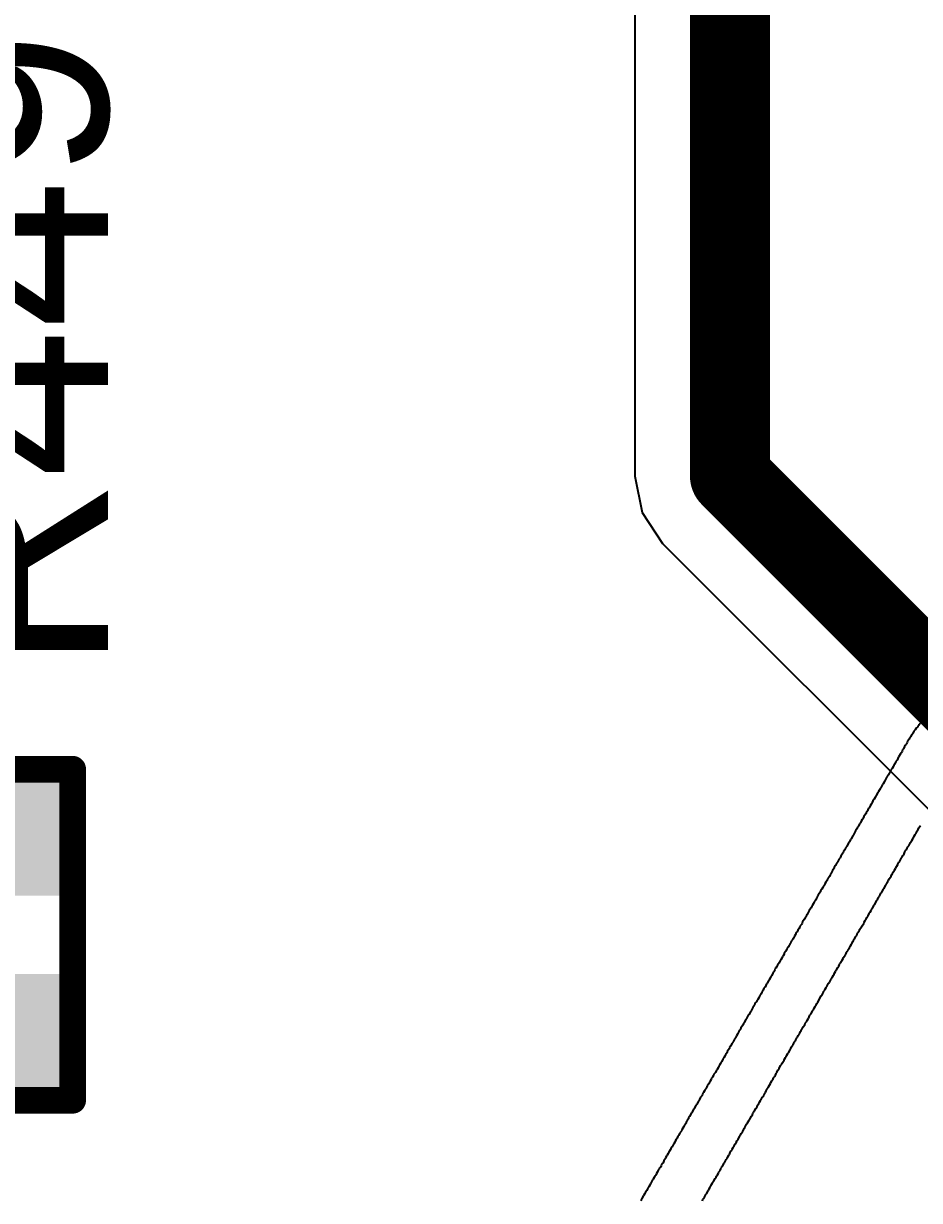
# Model space of a CAD drawing. Header units: inches. Extents: x 0 to 5379, y 0 to 5429.
# Drawn here: x 172.12 to 176.38, y 128.48 to 134.08 of the extents above; entities that cross this region are included whole.
import ezdxf

# ---------------------------------------------------------------- set-up
doc = ezdxf.new("R2010")
doc.units = ezdxf.units.IN
for name, color, linetype in [('Bottom Overlay', 54, 'Continuous'), ('PWR', 156, 'Continuous'), ('Top Layer', 1, 'Continuous'), ('Top Overlay', 2, 'Continuous'), ('Top Paste', 8, 'Continuous'), ('Top Solder', 216, 'Continuous')]:
    doc.layers.add(name, color=color, linetype=linetype)
doc.styles.add('Arial', font='', dxfattribs={"height": 0.2})
doc.styles.get('Arial').set_extended_font_data('Arial')

# ---------------------------------------------------------------- blocks, each defined once
blk = doc.blocks.new('R___0402_323')
at = {"layer": 'Top Layer'}
for points in [[(-0.6985, -0.3175), (-0.6985, 0.3175), (-0.2413, 0.3175), (-0.2413, -0.3175)], [(0.2413, -0.3175), (0.2413, 0.3175), (0.6985, 0.3175), (0.6985, -0.3175)]]:
    blk.add_hatch(color=1, dxfattribs=at).paths.add_polyline_path(points)
at = {"layer": 'Top Paste'}
for points in [[(-0.6985, -0.3175), (-0.6985, 0.3175), (-0.2413, 0.3175), (-0.2413, -0.3175)], [(0.2413, -0.3175), (0.2413, 0.3175), (0.6985, 0.3175), (0.6985, -0.3175)]]:
    blk.add_hatch(color=8, dxfattribs=at).paths.add_polyline_path(points)
at = {"layer": 'Top Solder'}
for points in [[(-0.7535, -0.3725), (-0.7535, 0.3725), (-0.1863, 0.3725), (-0.1863, -0.3725)], [(0.1863, -0.3725), (0.1863, 0.3725), (0.7535, 0.3725), (0.7535, -0.3725)]]:
    blk.add_hatch(color=216, dxfattribs=at).paths.add_polyline_path(points)
at = {"layer": 'Top Overlay'}
for points in [[(0.7874, 0.4064, 0.127, 0.127, 0), (-0.7874, 0.4064, 0.127, 0.127, 0)], [(-0.7874, -0.4064, 0.127, 0.127, 0), (-0.7874, 0.4064, 0.127, 0.127, 0)], [(0.7874, -0.4064, 0.127, 0.127, 0), (0.7874, 0.4064, 0.127, 0.127, 0)], [(0.7874, -0.4064, 0.127, 0.127, 0), (-0.7874, -0.4064, 0.127, 0.127, 0)], [(0.8128, -0.4318, 0.00323, 0.00323, 0), (-0.8128, -0.4318, 0.00323, 0.00323, 0)]]:
    blk.add_lwpolyline(points, format="xyseb", dxfattribs=at)
for points in [[(-0.8191, 0.4064, 0.0635, 0.0635, 1), (-0.7556, 0.4064, 0.0635, 0.0635, 1)], [(-0.8191, 0.4064, 0.0635, 0.0635, 1), (-0.7556, 0.4064, 0.0635, 0.0635, 1)], [(0.7556, 0.4064, 0.0635, 0.0635, 1), (0.8191, 0.4064, 0.0635, 0.0635, 1)], [(0.7556, 0.4064, 0.0635, 0.0635, 1), (0.8191, 0.4064, 0.0635, 0.0635, 1)], [(-0.8191, -0.4064, 0.0635, 0.0635, 1), (-0.7556, -0.4064, 0.0635, 0.0635, 1)], [(-0.8191, -0.4064, 0.0635, 0.0635, 1), (-0.7556, -0.4064, 0.0635, 0.0635, 1)], [(0.7556, -0.4064, 0.0635, 0.0635, 1), (0.8191, -0.4064, 0.0635, 0.0635, 1)], [(0.7556, -0.4064, 0.0635, 0.0635, 1), (0.8191, -0.4064, 0.0635, 0.0635, 1)], [(-0.8136, -0.4318, 0.00161, 0.00161, 1), (-0.812, -0.4318, 0.00161, 0.00161, 1)], [(0.812, -0.4318, 0.00161, 0.00161, 1), (0.8136, -0.4318, 0.00161, 0.00161, 1)]]:
    blk.add_lwpolyline(points, format="xyseb", close=True, dxfattribs=at)

msp = doc.modelspace()

# ---------------------------------------------------------------- linework, layer by layer
at = {"layer": 'Bottom Overlay'}
for p, q in [((176.3516, 130.7145), (176.3459, 130.7044)), ((176.3583, 130.7213), (176.3516, 130.7145)), ((176.3628, 130.7292), (176.3583, 130.7213)), ((176.3696, 130.7359), (176.3628, 130.7292)), ((176.3707, 130.7382), (176.3696, 130.7359)), ((176.373, 130.7404), (176.3707, 130.7382)), ((176.3741, 130.7427), (176.373, 130.7404)), ((176.3769, 130.7455), (176.3741, 130.7427)), ((176.382, 130.7517), (176.3769, 130.7455)), ((176.3161, 130.6542), (176.3132, 130.6514)), ((176.3189, 130.6616), (176.3161, 130.6542)), ((176.3211, 130.6672), (176.3189, 130.6616)), ((176.3234, 130.6695), (176.3211, 130.6672)), ((176.329, 130.6773), (176.3234, 130.6695)), ((176.3301, 130.6818), (176.329, 130.6773)), ((176.3324, 130.6841), (176.3301, 130.6818)), ((176.3335, 130.6864), (176.3324, 130.6841)), ((176.3358, 130.6886), (176.3335, 130.6864)), ((176.3414, 130.6987), (176.3358, 130.6886)), ((176.3425, 130.701), (176.3414, 130.6987)), ((176.3459, 130.7044), (176.3425, 130.701)), ((176.2873, 130.6075), (176.2806, 130.5951)), ((176.2885, 130.6097), (176.2873, 130.6075)), ((176.2935, 130.6148), (176.2885, 130.6097)), ((176.2958, 130.6204), (176.2935, 130.6148)), ((176.2975, 130.6266), (176.2958, 130.6204)), ((176.302, 130.6311), (176.2975, 130.6266)), ((176.3076, 130.6413), (176.302, 130.6311)), ((176.3099, 130.6469), (176.3076, 130.6413)), ((176.3121, 130.6492), (176.3099, 130.6469)), ((176.3132, 130.6514), (176.3121, 130.6492)), ((176.2524, 130.5455), (176.2479, 130.5376)), ((176.2558, 130.5534), (176.2524, 130.5455)), ((176.2569, 130.5556), (176.2558, 130.5534)), ((176.2586, 130.5562), (176.2569, 130.5556)), ((176.2659, 130.5703), (176.2586, 130.5562)), ((176.267, 130.5725), (176.2659, 130.5703)), ((176.2721, 130.5776), (176.267, 130.5725)), ((176.2749, 130.5849), (176.2721, 130.5776)), ((176.2783, 130.5928), (176.2749, 130.5849)), ((176.2806, 130.5951), (176.2783, 130.5928)), ((176.2231, 130.497), (176.2163, 130.4846)), ((176.2242, 130.4993), (176.2231, 130.497)), ((176.2265, 130.5016), (176.2242, 130.4993)), ((176.2304, 130.5077), (176.2265, 130.5016)), ((176.2332, 130.5151), (176.2304, 130.5077)), ((176.2355, 130.5173), (176.2332, 130.5151)), ((176.2366, 130.5196), (176.2355, 130.5173)), ((176.2394, 130.5224), (176.2366, 130.5196)), ((176.2434, 130.5331), (176.2394, 130.5224)), ((176.2479, 130.5376), (176.2434, 130.5331)), ((176.1904, 130.4407), (176.1837, 130.4283)), ((176.1915, 130.443), (176.1904, 130.4407)), ((176.1938, 130.4452), (176.1915, 130.443)), ((176.1994, 130.4553), (176.1938, 130.4452)), ((176.2017, 130.461), (176.1994, 130.4553)), ((176.2051, 130.4644), (176.2017, 130.461)), ((176.2096, 130.4723), (176.2051, 130.4644)), ((176.213, 130.4801), (176.2096, 130.4723)), ((176.2141, 130.4824), (176.213, 130.4801)), ((176.2163, 130.4846), (176.2141, 130.4824)), ((176.1538, 130.3759), (176.1493, 130.3691)), ((176.1566, 130.3832), (176.1538, 130.3759)), ((176.1622, 130.3911), (176.1566, 130.3832)), ((176.1668, 130.399), (176.1622, 130.3911)), ((176.1701, 130.4069), (176.1668, 130.399)), ((176.1724, 130.4091), (176.1701, 130.4069)), ((176.1803, 130.4238), (176.1724, 130.4091)), ((176.1814, 130.4261), (176.1803, 130.4238)), ((176.1837, 130.4283), (176.1814, 130.4261)), ((176.1228, 130.3224), (176.1172, 130.3145)), ((176.1239, 130.3269), (176.1228, 130.3224)), ((176.1318, 130.3382), (176.1239, 130.3269)), ((176.1329, 130.3404), (176.1318, 130.3382)), ((176.1363, 130.3483), (176.1329, 130.3404)), ((176.1397, 130.3517), (176.1363, 130.3483)), ((176.1442, 130.3596), (176.1397, 130.3517)), ((176.1476, 130.3675), (176.1442, 130.3596)), ((176.1493, 130.3691), (176.1476, 130.3675)), ((176.0884, 130.2632), (176.0834, 130.2581)), ((176.0924, 130.2739), (176.0884, 130.2632)), ((176.0969, 130.2784), (176.0924, 130.2739)), ((176.1014, 130.2863), (176.0969, 130.2784)), ((176.1048, 130.2942), (176.1014, 130.2863)), ((176.1082, 130.2976), (176.1048, 130.2942)), ((176.111, 130.3015), (176.1082, 130.2976)), ((176.1138, 130.3089), (176.111, 130.3015)), ((176.1172, 130.3145), (176.1138, 130.3089)), ((176.3752, 130.2548), (176.3831, 130.266)), ((176.0608, 130.2176), (176.0529, 130.2029)), ((176.062, 130.2198), (176.0608, 130.2176)), ((176.0642, 130.2221), (176.062, 130.2198)), ((176.0676, 130.2277), (176.0642, 130.2221)), ((176.0721, 130.2379), (176.0676, 130.2277)), ((176.0743, 130.2401), (176.0721, 130.2379)), ((176.08, 130.2503), (176.0743, 130.2401)), ((176.0834, 130.2581), (176.08, 130.2503)), ((176.3482, 130.2052), (176.3527, 130.2153)), ((176.3527, 130.2153), (176.3572, 130.2232)), ((176.3572, 130.2232), (176.3606, 130.2266)), ((176.3606, 130.2266), (176.3651, 130.2367)), ((176.3651, 130.2367), (176.3662, 130.239)), ((176.3662, 130.239), (176.3718, 130.2469)), ((176.3718, 130.2469), (176.3741, 130.2525)), ((176.3741, 130.2525), (176.3752, 130.2548)), ((176.0248, 130.1545), (176.0214, 130.1488)), ((176.0281, 130.1624), (176.0248, 130.1545)), ((176.0304, 130.1646), (176.0281, 130.1624)), ((176.0315, 130.1669), (176.0304, 130.1646)), ((176.0332, 130.1686), (176.0315, 130.1669)), ((176.04, 130.1821), (176.0332, 130.1686)), ((176.0451, 130.1883), (176.04, 130.1821)), ((176.0496, 130.1996), (176.0451, 130.1883)), ((176.0529, 130.2029), (176.0496, 130.1996)), ((176.3121, 130.1466), (176.3166, 130.1511)), ((176.3166, 130.1511), (176.32, 130.159)), ((176.32, 130.159), (176.3223, 130.1646)), ((176.3223, 130.1646), (176.3279, 130.1703)), ((176.3279, 130.1703), (176.3301, 130.1759)), ((176.3301, 130.1759), (176.3358, 130.186)), ((176.3358, 130.186), (176.3392, 130.1894)), ((176.3392, 130.1894), (176.3414, 130.195)), ((176.3414, 130.195), (176.3459, 130.2029)), ((176.3459, 130.2029), (176.3482, 130.2052)), ((175.9966, 130.1072), (175.9887, 130.0925)), ((175.9977, 130.1094), (175.9966, 130.1072)), ((176.0011, 130.1128), (175.9977, 130.1094)), ((176.0022, 130.115), (176.0011, 130.1128)), ((176.0045, 130.1207), (176.0022, 130.115)), ((176.0135, 130.1342), (176.0045, 130.1207)), ((176.0146, 130.1365), (176.0135, 130.1342)), ((176.0169, 130.1421), (176.0146, 130.1365)), ((176.0214, 130.1488), (176.0169, 130.1421)), ((176.2828, 130.0936), (176.2839, 130.0959)), ((176.2839, 130.0959), (176.293, 130.1128)), ((176.293, 130.1128), (176.2963, 130.1162)), ((176.2963, 130.1162), (176.2992, 130.1235)), ((176.2992, 130.1235), (176.302, 130.1274)), ((176.302, 130.1274), (176.3054, 130.1308)), ((176.3054, 130.1308), (176.3076, 130.1365)), ((176.3076, 130.1365), (176.3087, 130.141)), ((176.3087, 130.141), (176.3121, 130.1466)), ((175.9645, 130.0525), (175.9566, 130.0367)), ((175.9718, 130.0632), (175.9645, 130.0525)), ((175.9729, 130.0677), (175.9718, 130.0632)), ((175.9786, 130.0756), (175.9729, 130.0677)), ((175.9853, 130.088), (175.9786, 130.0756)), ((175.9865, 130.0903), (175.9853, 130.088)), ((175.9887, 130.0925), (175.9865, 130.0903)), ((176.249, 130.0373), (176.2535, 130.0441)), ((176.2535, 130.0441), (176.2592, 130.0542)), ((176.2592, 130.0542), (176.2637, 130.061)), ((176.2637, 130.061), (176.2704, 130.0733)), ((176.2704, 130.0733), (176.2749, 130.0801)), ((176.2749, 130.0801), (176.2772, 130.0857)), ((176.2772, 130.0857), (176.2806, 130.0914)), ((176.2806, 130.0914), (176.2828, 130.0936)), ((175.9267, 129.9843), (175.9245, 129.9821)), ((175.9279, 129.9888), (175.9267, 129.9843)), ((175.9329, 129.9973), (175.9279, 129.9888)), ((175.938, 130.0035), (175.9329, 129.9973)), ((175.9391, 130.008), (175.938, 130.0035)), ((175.9414, 130.0136), (175.9391, 130.008)), ((175.9459, 130.0181), (175.9414, 130.0136)), ((175.9493, 130.0238), (175.9459, 130.0181)), ((175.9527, 130.0317), (175.9493, 130.0238)), ((175.9538, 130.0339), (175.9527, 130.0317)), ((175.9566, 130.0367), (175.9538, 130.0339)), ((176.2175, 129.9821), (176.2197, 129.9843)), ((176.2197, 129.9843), (176.222, 129.99)), ((176.222, 129.99), (176.2276, 130.0001)), ((176.2276, 130.0001), (176.2299, 130.0024)), ((176.2299, 130.0024), (176.231, 130.0046)), ((176.231, 130.0046), (176.2344, 130.0125)), ((176.2344, 130.0125), (176.2355, 130.0148)), ((176.2355, 130.0148), (176.2434, 130.026)), ((176.2434, 130.026), (176.2462, 130.0333)), ((176.2462, 130.0333), (176.249, 130.0373)), ((175.8946, 129.9297), (175.8918, 129.9257)), ((175.8963, 129.9359), (175.8946, 129.9297)), ((175.9065, 129.9505), (175.8963, 129.9359)), ((175.9076, 129.955), (175.9065, 129.9505)), ((175.9132, 129.9629), (175.9076, 129.955)), ((175.9177, 129.9708), (175.9132, 129.9629)), ((175.92, 129.9764), (175.9177, 129.9708)), ((175.9234, 129.9798), (175.92, 129.9764)), ((175.9245, 129.9821), (175.9234, 129.9798)), ((176.182, 129.9229), (176.1848, 129.9269)), ((176.1848, 129.9269), (176.1882, 129.9302)), ((176.1882, 129.9302), (176.1904, 129.9359)), ((176.1904, 129.9359), (176.1949, 129.9438)), ((176.1949, 129.9438), (176.1983, 129.9471)), ((176.1983, 129.9471), (176.2006, 129.9528)), ((176.2006, 129.9528), (176.2062, 129.9629)), ((176.2062, 129.9629), (176.2084, 129.9652)), ((176.2084, 129.9652), (176.2175, 129.9821)), ((175.8614, 129.8728), (175.8535, 129.8615)), ((175.8625, 129.875), (175.8614, 129.8728)), ((175.8659, 129.8829), (175.8625, 129.875)), ((175.867, 129.8852), (175.8659, 129.8829)), ((175.8693, 129.8874), (175.867, 129.8852)), ((175.8738, 129.8953), (175.8693, 129.8874)), ((175.8772, 129.9032), (175.8738, 129.8953)), ((175.8817, 129.9077), (175.8772, 129.9032)), ((175.885, 129.9133), (175.8817, 129.9077)), ((175.8884, 129.9212), (175.885, 129.9133)), ((175.8895, 129.9235), (175.8884, 129.9212)), ((175.8918, 129.9257), (175.8895, 129.9235)), ((176.151, 129.8683), (176.1532, 129.8705)), ((176.1532, 129.8705), (176.1544, 129.8728)), ((176.1544, 129.8728), (176.1622, 129.8874)), ((176.1622, 129.8874), (176.1645, 129.8897)), ((176.1645, 129.8897), (176.1746, 129.9088)), ((176.1746, 129.9088), (176.178, 129.9122)), ((176.178, 129.9122), (176.182, 129.9229)), ((175.8298, 129.8187), (175.8219, 129.8074)), ((175.831, 129.8209), (175.8298, 129.8187)), ((175.8343, 129.8288), (175.831, 129.8209)), ((175.8377, 129.8322), (175.8343, 129.8288)), ((175.8411, 129.8378), (175.8377, 129.8322)), ((175.8433, 129.8435), (175.8411, 129.8378)), ((175.8467, 129.8491), (175.8433, 129.8435)), ((175.8535, 129.8615), (175.8467, 129.8491)), ((176.1194, 129.8142), (176.1228, 129.8176)), ((176.1228, 129.8176), (176.1273, 129.8288)), ((176.1273, 129.8288), (176.1324, 129.835)), ((176.1324, 129.835), (176.1341, 129.8367)), ((176.1341, 129.8367), (176.138, 129.8474)), ((176.138, 129.8474), (176.1408, 129.8514)), ((176.1408, 129.8514), (176.1442, 129.8547)), ((176.1442, 129.8547), (176.1476, 129.8626)), ((176.1476, 129.8626), (176.151, 129.8683)), ((175.7949, 129.759), (175.7938, 129.7567)), ((175.7966, 129.7606), (175.7949, 129.759)), ((175.7994, 129.768), (175.7966, 129.7606)), ((175.8039, 129.7747), (175.7994, 129.768)), ((175.8084, 129.7826), (175.8039, 129.7747)), ((175.8107, 129.7883), (175.8084, 129.7826)), ((175.8163, 129.7961), (175.8107, 129.7883)), ((175.8197, 129.8018), (175.8163, 129.7961)), ((175.8219, 129.8074), (175.8197, 129.8018)), ((176.0839, 129.755), (176.0901, 129.7612)), ((176.0901, 129.7612), (176.0924, 129.7668)), ((176.0924, 129.7668), (176.0935, 129.7714)), ((176.0935, 129.7714), (176.1036, 129.786)), ((176.1036, 129.786), (176.1048, 129.7894)), ((176.1048, 129.7894), (176.1127, 129.8006)), ((176.1127, 129.8006), (176.1149, 129.8063)), ((176.1149, 129.8063), (176.1194, 129.8142)), ((175.7639, 129.7043), (175.7611, 129.7004)), ((175.7667, 129.7116), (175.7639, 129.7043)), ((175.769, 129.7173), (175.7667, 129.7116)), ((175.7735, 129.7218), (175.769, 129.7173)), ((175.7769, 129.7274), (175.7735, 129.7218)), ((175.7802, 129.7353), (175.7769, 129.7274)), ((175.7814, 129.7375), (175.7802, 129.7353)), ((175.7836, 129.7398), (175.7814, 129.7375)), ((175.7881, 129.7477), (175.7836, 129.7398)), ((175.7904, 129.7533), (175.7881, 129.7477)), ((175.7938, 129.7567), (175.7904, 129.7533)), ((176.0541, 129.7015), (176.0563, 129.7037)), ((176.0563, 129.7037), (176.0575, 129.706)), ((176.0575, 129.706), (176.0608, 129.7139)), ((176.0608, 129.7139), (176.0642, 129.7195)), ((176.0642, 129.7195), (176.0665, 129.7218)), ((176.0665, 129.7218), (176.0676, 129.724)), ((176.0676, 129.724), (176.0755, 129.7387)), ((176.0755, 129.7387), (176.0789, 129.7421)), ((176.0789, 129.7421), (176.0811, 129.7477)), ((176.0811, 129.7477), (176.0839, 129.755)), ((175.734, 129.6542), (175.7295, 129.6463)), ((175.7352, 129.6587), (175.734, 129.6542)), ((175.7425, 129.6682), (175.7352, 129.6587)), ((175.7464, 129.679), (175.7425, 129.6682)), ((175.7481, 129.6806), (175.7464, 129.679)), ((175.7532, 129.6868), (175.7481, 129.6806)), ((175.7543, 129.6891), (175.7532, 129.6868)), ((175.7577, 129.697), (175.7543, 129.6891)), ((175.7611, 129.7004), (175.7577, 129.697)), ((176.0169, 129.6384), (176.0242, 129.6491)), ((176.0242, 129.6491), (176.0259, 129.6508)), ((176.0259, 129.6508), (176.0287, 129.6581)), ((176.0287, 129.6581), (176.0304, 129.662)), ((176.0304, 129.662), (176.0327, 129.6643)), ((176.0327, 129.6643), (176.0338, 129.6666)), ((176.0338, 129.6666), (176.0372, 129.6699)), ((176.0372, 129.6699), (176.0389, 129.6761)), ((176.0389, 129.6761), (176.0445, 129.6851)), ((176.0445, 129.6851), (176.0473, 129.688)), ((176.0473, 129.688), (176.0496, 129.6936)), ((176.0496, 129.6936), (176.0541, 129.7015)), ((175.6997, 129.595), (175.6952, 129.5882)), ((175.7025, 129.6023), (175.6997, 129.595)), ((175.7104, 129.6136), (175.7025, 129.6023)), ((175.7115, 129.6158), (175.7104, 129.6136)), ((175.7149, 129.6237), (175.7115, 129.6158)), ((175.7183, 129.6271), (175.7149, 129.6237)), ((175.7228, 129.635), (175.7183, 129.6271)), ((175.7262, 129.6429), (175.7228, 129.635)), ((175.7295, 129.6463), (175.7262, 129.6429)), ((175.9819, 129.5764), (175.9898, 129.5911)), ((175.9898, 129.5911), (175.9943, 129.5978)), ((175.9943, 129.5978), (175.9972, 129.6051)), ((175.9972, 129.6051), (175.9989, 129.6068)), ((175.9989, 129.6068), (176, 129.6091)), ((176, 129.6091), (176.0034, 129.6125)), ((176.0034, 129.6125), (176.0067, 129.6204)), ((176.0067, 129.6204), (176.0101, 129.626)), ((176.0101, 129.626), (176.0158, 129.6339)), ((176.0158, 129.6339), (176.0169, 129.6384)), ((175.6681, 129.5409), (175.6625, 129.5319)), ((175.6709, 129.5482), (175.6681, 129.5409)), ((175.6743, 129.5516), (175.6709, 129.5482)), ((175.68, 129.5618), (175.6743, 129.5516)), ((175.6811, 129.5663), (175.68, 129.5618)), ((175.6845, 129.5696), (175.6811, 129.5663)), ((175.6901, 129.5798), (175.6845, 129.5696)), ((175.6923, 129.5854), (175.6901, 129.5798)), ((175.6952, 129.5882), (175.6923, 129.5854)), ((175.956, 129.5325), (175.9583, 129.5347)), ((175.9583, 129.5347), (175.9594, 129.537)), ((175.9594, 129.537), (175.9639, 129.5471)), ((175.9639, 129.5471), (175.9684, 129.555)), ((175.9684, 129.555), (175.9718, 129.5584)), ((175.9718, 129.5584), (175.9741, 129.564)), ((175.9741, 129.564), (175.9786, 129.5719)), ((175.9786, 129.5719), (175.9808, 129.5742)), ((175.9808, 129.5742), (175.9819, 129.5764)), ((175.6343, 129.4823), (175.6315, 129.4784)), ((175.6383, 129.493), (175.6343, 129.4823)), ((175.6411, 129.4958), (175.6383, 129.493)), ((175.6433, 129.497), (175.6411, 129.4958)), ((175.645, 129.4998), (175.6433, 129.497)), ((175.6473, 129.5054), (175.645, 129.4998)), ((175.6507, 129.5133), (175.6473, 129.5054)), ((175.6529, 129.5156), (175.6507, 129.5133)), ((175.6597, 129.528), (175.6529, 129.5156)), ((175.6608, 129.5302), (175.6597, 129.528)), ((175.6625, 129.5319), (175.6608, 129.5302)), ((175.9222, 129.4761), (175.9273, 129.4823)), ((175.9273, 129.4823), (175.9301, 129.4885)), ((175.9301, 129.4885), (175.9346, 129.4964)), ((175.9346, 129.4964), (175.9369, 129.4987)), ((175.9369, 129.4987), (175.938, 129.5009)), ((175.938, 129.5009), (175.9459, 129.5156)), ((175.9459, 129.5156), (175.9481, 129.5178)), ((175.9481, 129.5178), (175.9493, 129.5201)), ((175.9493, 129.5201), (175.956, 129.5325)), ((175.6028, 129.4282), (175.5988, 129.422)), ((175.6056, 129.4356), (175.6028, 129.4282)), ((175.609, 129.4389), (175.6056, 129.4356)), ((175.6135, 129.4468), (175.609, 129.4389)), ((175.6168, 129.4547), (175.6135, 129.4468)), ((175.618, 129.457), (175.6168, 129.4547)), ((175.6214, 129.4603), (175.618, 129.457)), ((175.6247, 129.466), (175.6214, 129.4603)), ((175.6281, 129.4739), (175.6247, 129.466)), ((175.6292, 129.4761), (175.6281, 129.4739)), ((175.6315, 129.4784), (175.6292, 129.4761)), ((175.8895, 129.4198), (175.8946, 129.426)), ((175.8946, 129.426), (175.911, 129.4558)), ((175.911, 129.4558), (175.9166, 129.4637)), ((175.9166, 129.4637), (175.9211, 129.4739)), ((175.9211, 129.4739), (175.9222, 129.4761)), ((175.574, 129.3803), (175.5661, 129.3657)), ((175.5752, 129.3826), (175.574, 129.3803)), ((175.578, 129.3854), (175.5752, 129.3826)), ((175.5859, 129.4012), (175.578, 129.3854)), ((175.5909, 129.4074), (175.5859, 129.4012)), ((175.5926, 129.4113), (175.5909, 129.4074)), ((175.5954, 129.4186), (175.5926, 129.4113)), ((175.5988, 129.422), (175.5954, 129.4186)), ((175.8569, 129.3634), (175.8619, 129.3696)), ((175.8619, 129.3696), (175.8687, 129.3831)), ((175.8687, 129.3831), (175.8715, 129.3871)), ((175.8715, 129.3871), (175.8738, 129.3894)), ((175.8738, 129.3894), (175.8772, 129.3972)), ((175.8772, 129.3972), (175.8817, 129.4051)), ((175.8817, 129.4051), (175.885, 129.4085)), ((175.885, 129.4085), (175.8895, 129.4198)), ((175.5346, 129.3116), (175.529, 129.3037)), ((175.538, 129.3172), (175.5346, 129.3116)), ((175.5414, 129.3251), (175.538, 129.3172)), ((175.5425, 129.3274), (175.5414, 129.3251)), ((175.5447, 129.3296), (175.5425, 129.3274)), ((175.5526, 129.3443), (175.5447, 129.3296)), ((175.5537, 129.3465), (175.5526, 129.3443)), ((175.556, 129.3488), (175.5537, 129.3465)), ((175.5639, 129.3634), (175.556, 129.3488)), ((175.5661, 129.3657), (175.5639, 129.3634)), ((175.8253, 129.3082), (175.8321, 129.3184)), ((175.8321, 129.3184), (175.8349, 129.3257)), ((175.8349, 129.3257), (175.8405, 129.3324)), ((175.8405, 129.3324), (175.8433, 129.3386)), ((175.8433, 129.3386), (175.8479, 129.3465)), ((175.8479, 129.3465), (175.8501, 129.3488)), ((175.8501, 129.3488), (175.8512, 129.351)), ((175.8512, 129.351), (175.8557, 129.3612)), ((175.8557, 129.3612), (175.8569, 129.3634)), ((175.503, 129.2564), (175.4997, 129.253)), ((175.5064, 129.262), (175.503, 129.2564)), ((175.5075, 129.2665), (175.5064, 129.262)), ((175.5121, 129.2733), (175.5075, 129.2665)), ((175.5188, 129.2857), (175.5121, 129.2733)), ((175.5233, 129.2924), (175.5188, 129.2857)), ((175.5261, 129.2964), (175.5233, 129.2924)), ((175.529, 129.3037), (175.5261, 129.2964)), ((175.7893, 129.2462), (175.7949, 129.2564)), ((175.7949, 129.2564), (175.7983, 129.2598)), ((175.7983, 129.2598), (175.8011, 129.2671)), ((175.8011, 129.2671), (175.805, 129.2733)), ((175.805, 129.2733), (175.8073, 129.2755)), ((175.8073, 129.2755), (175.8084, 129.2778)), ((175.8084, 129.2778), (175.8118, 129.2857)), ((175.8118, 129.2857), (175.8152, 129.2913)), ((175.8152, 129.2913), (175.8174, 129.2936)), ((175.8174, 129.2936), (175.8186, 129.2958)), ((175.8186, 129.2958), (175.8253, 129.3082)), ((175.4737, 129.2057), (175.4636, 129.191)), ((175.4749, 129.2102), (175.4737, 129.2057)), ((175.4794, 129.2169), (175.4749, 129.2102)), ((175.4873, 129.2316), (175.4794, 129.2169)), ((175.4895, 129.2338), (175.4873, 129.2316)), ((175.4906, 129.2361), (175.4895, 129.2338)), ((175.4929, 129.2384), (175.4906, 129.2361)), ((175.494, 129.2406), (175.4929, 129.2384)), ((175.4985, 129.2507), (175.494, 129.2406)), ((175.4997, 129.253), (175.4985, 129.2507)), ((175.7543, 129.1843), (175.7622, 129.1989)), ((175.7622, 129.1989), (175.7667, 129.2057)), ((175.7667, 129.2057), (175.7695, 129.213)), ((175.7695, 129.213), (175.774, 129.2198)), ((175.774, 129.2198), (175.7757, 129.2214)), ((175.7757, 129.2214), (175.7769, 129.2237)), ((175.7769, 129.2237), (175.7802, 129.2316)), ((175.7802, 129.2316), (175.7814, 129.2338)), ((175.7814, 129.2338), (175.7836, 129.2361)), ((175.7836, 129.2361), (175.7848, 129.2384)), ((175.7848, 129.2384), (175.7881, 129.2417)), ((175.7881, 129.2417), (175.7893, 129.2462)), ((175.4422, 129.1527), (175.4366, 129.1426)), ((175.4433, 129.1572), (175.4422, 129.1527)), ((175.4478, 129.1617), (175.4433, 129.1572)), ((175.4523, 129.1696), (175.4478, 129.1617)), ((175.4546, 129.1752), (175.4523, 129.1696)), ((175.4625, 129.1865), (175.4546, 129.1752)), ((175.4636, 129.191), (175.4625, 129.1865)), ((175.725, 129.1358), (175.7307, 129.1459)), ((175.7307, 129.1459), (175.734, 129.1493)), ((175.734, 129.1493), (175.7363, 129.155)), ((175.7363, 129.155), (175.7408, 129.1629)), ((175.7408, 129.1629), (175.7442, 129.1662)), ((175.7442, 129.1662), (175.7476, 129.1741)), ((175.7476, 129.1741), (175.7521, 129.182)), ((175.7521, 129.182), (175.7543, 129.1843)), ((175.4061, 129.0896), (175.4016, 129.0851)), ((175.4073, 129.0919), (175.4061, 129.0896)), ((175.4118, 129.102), (175.4073, 129.0919)), ((175.4151, 129.1054), (175.4118, 129.102)), ((175.4197, 129.1133), (175.4151, 129.1054)), ((175.423, 129.1212), (175.4197, 129.1133)), ((175.4242, 129.1234), (175.423, 129.1212)), ((175.4264, 129.1257), (175.4242, 129.1234)), ((175.4309, 129.1336), (175.4264, 129.1257)), ((175.4332, 129.1392), (175.4309, 129.1336)), ((175.4366, 129.1426), (175.4332, 129.1392)), ((175.6924, 129.0795), (175.6969, 129.0874)), ((175.6969, 129.0874), (175.6991, 129.0896)), ((175.6991, 129.0896), (175.7002, 129.0919)), ((175.7002, 129.0919), (175.7047, 129.102)), ((175.7047, 129.102), (175.7059, 129.1043)), ((175.7059, 129.1043), (175.7109, 129.1105)), ((175.7109, 129.1105), (175.7177, 129.124)), ((175.7177, 129.124), (175.7205, 129.1279)), ((175.7205, 129.1279), (175.7239, 129.1313)), ((175.7239, 129.1313), (175.725, 129.1358)), ((175.3746, 129.0355), (175.3695, 129.0293)), ((175.3757, 129.0378), (175.3746, 129.0355)), ((175.3791, 129.0457), (175.3757, 129.0378)), ((175.3802, 129.0479), (175.3791, 129.0457)), ((175.3825, 129.0502), (175.3802, 129.0479)), ((175.387, 129.0581), (175.3825, 129.0502)), ((175.3892, 129.0637), (175.387, 129.0581)), ((175.3904, 129.0659), (175.3892, 129.0637)), ((175.3937, 129.0693), (175.3904, 129.0659)), ((175.3982, 129.0772), (175.3937, 129.0693)), ((175.4005, 129.0828), (175.3982, 129.0772)), ((175.4016, 129.0851), (175.4005, 129.0828)), ((175.6597, 129.0231), (175.6642, 129.031)), ((175.6642, 129.031), (175.6698, 129.0389)), ((175.6698, 129.0389), (175.6709, 129.0434)), ((175.6709, 129.0434), (175.6754, 129.0513)), ((175.6754, 129.0513), (175.68, 129.0558)), ((175.68, 129.0558), (175.6839, 129.0665)), ((175.6839, 129.0665), (175.6867, 129.0693)), ((175.6867, 129.0693), (175.6878, 129.0716)), ((175.6878, 129.0716), (175.6901, 129.0738)), ((175.6901, 129.0738), (175.6924, 129.0795)), ((175.3425, 128.9797), (175.3363, 128.9735)), ((175.3453, 128.9871), (175.3425, 128.9797)), ((175.3475, 128.9927), (175.3453, 128.9871)), ((175.3509, 128.9961), (175.3475, 128.9927)), ((175.3554, 129.004), (175.3509, 128.9961)), ((175.3577, 129.0096), (175.3554, 129.004)), ((175.3611, 129.013), (175.3577, 129.0096)), ((175.3667, 129.0231), (175.3611, 129.013)), ((175.3678, 129.0276), (175.3667, 129.0231)), ((175.3695, 129.0293), (175.3678, 129.0276)), ((175.6247, 128.9623), (175.6309, 128.9752)), ((175.6309, 128.9752), (175.6332, 128.9764)), ((175.6332, 128.9764), (175.6371, 128.9814)), ((175.6371, 128.9814), (175.6388, 128.9876)), ((175.6388, 128.9876), (175.6428, 128.9938)), ((175.6428, 128.9938), (175.645, 128.9961)), ((175.645, 128.9961), (175.6484, 129.004)), ((175.6484, 129.004), (175.654, 129.0141)), ((175.654, 129.0141), (175.6574, 129.0175)), ((175.6574, 129.0175), (175.6597, 129.0231)), ((175.307, 128.9206), (175.3047, 128.9183)), ((175.3149, 128.9352), (175.307, 128.9206)), ((175.316, 128.9375), (175.3149, 128.9352)), ((175.3182, 128.9397), (175.316, 128.9375)), ((175.3222, 128.9459), (175.3182, 128.9397)), ((175.325, 128.9533), (175.3222, 128.9459)), ((175.3284, 128.9566), (175.325, 128.9533)), ((175.3323, 128.9628), (175.3284, 128.9566)), ((175.3363, 128.9735), (175.3323, 128.9628)), ((175.5921, 128.9059), (175.5999, 128.9206)), ((175.5999, 128.9206), (175.6056, 128.9285)), ((175.6056, 128.9285), (175.6067, 128.933)), ((175.6067, 128.933), (175.6146, 128.9442)), ((175.6146, 128.9442), (175.6168, 128.9499)), ((175.6168, 128.9499), (175.6214, 128.9578)), ((175.6214, 128.9578), (175.6236, 128.96)), ((175.6236, 128.96), (175.6247, 128.9623)), ((175.2732, 128.8631), (175.2709, 128.8609)), ((175.2788, 128.871), (175.2732, 128.8631)), ((175.2799, 128.8755), (175.2788, 128.871)), ((175.2844, 128.8823), (175.2799, 128.8755)), ((175.2934, 128.8992), (175.2844, 128.8823)), ((175.2957, 128.9014), (175.2934, 128.8992)), ((175.3047, 128.9183), (175.2957, 128.9014)), ((175.5605, 128.8518), (175.5673, 128.8642)), ((175.5673, 128.8642), (175.5695, 128.8665)), ((175.5695, 128.8665), (175.5707, 128.8687)), ((175.5707, 128.8687), (175.5785, 128.8834)), ((175.5785, 128.8834), (175.583, 128.8902)), ((175.583, 128.8902), (175.5859, 128.8975)), ((175.5859, 128.8975), (175.5887, 128.9014)), ((175.5887, 128.9014), (175.5909, 128.9037)), ((175.5909, 128.9037), (175.5921, 128.9059)), ((175.2427, 128.809), (175.2394, 128.8056)), ((175.2456, 128.813), (175.2427, 128.809)), ((175.2472, 128.8192), (175.2456, 128.813)), ((175.2529, 128.8271), (175.2472, 128.8192)), ((175.2574, 128.8349), (175.2529, 128.8271)), ((175.2596, 128.8406), (175.2574, 128.8349)), ((175.2619, 128.8428), (175.2596, 128.8406)), ((175.2675, 128.8507), (175.2619, 128.8428)), ((175.2687, 128.8552), (175.2675, 128.8507)), ((175.2709, 128.8609), (175.2687, 128.8552)), ((175.5312, 128.8034), (175.5363, 128.8096)), ((175.5363, 128.8096), (175.538, 128.8113)), ((175.538, 128.8113), (175.5419, 128.822)), ((175.5419, 128.822), (175.5464, 128.8287)), ((175.5464, 128.8287), (175.5481, 128.8304)), ((175.5481, 128.8304), (175.5492, 128.8327)), ((175.5492, 128.8327), (175.556, 128.8451)), ((175.556, 128.8451), (175.5605, 128.8518)), ((175.2089, 128.7527), (175.2078, 128.7504)), ((175.2146, 128.7606), (175.2089, 128.7527)), ((175.2157, 128.7651), (175.2146, 128.7606)), ((175.2213, 128.773), (175.2157, 128.7651)), ((175.2247, 128.7786), (175.2213, 128.773)), ((175.2292, 128.7887), (175.2247, 128.7786)), ((175.2315, 128.791), (175.2292, 128.7887)), ((175.2382, 128.8034), (175.2315, 128.791)), ((175.2394, 128.8056), (175.2382, 128.8034)), ((175.498, 128.7454), (175.5019, 128.7516)), ((175.5019, 128.7516), (175.5042, 128.7538)), ((175.5042, 128.7538), (175.5053, 128.7561)), ((175.5053, 128.7561), (175.5098, 128.7662)), ((175.5098, 128.7662), (175.5109, 128.7685)), ((175.5109, 128.7685), (175.516, 128.7747)), ((175.516, 128.7747), (175.5228, 128.7882)), ((175.5228, 128.7882), (175.5256, 128.791)), ((175.5256, 128.791), (175.5267, 128.7932)), ((175.5267, 128.7932), (175.5301, 128.8011)), ((175.5301, 128.8011), (175.5312, 128.8034)), ((175.1751, 128.6952), (175.174, 128.693)), ((175.1774, 128.6975), (175.1751, 128.6952)), ((175.1819, 128.7054), (175.1774, 128.6975)), ((175.1853, 128.7132), (175.1819, 128.7054)), ((175.1886, 128.7166), (175.1853, 128.7132)), ((175.1932, 128.7245), (175.1886, 128.7166)), ((175.1954, 128.7301), (175.1932, 128.7245)), ((175.201, 128.738), (175.1954, 128.7301)), ((175.2078, 128.7504), (175.201, 128.738)), ((175.4659, 128.6896), (175.4704, 128.6975)), ((175.4704, 128.6975), (175.4737, 128.7008)), ((175.4737, 128.7008), (175.4788, 128.7149)), ((175.4788, 128.7149), (175.485, 128.7211)), ((175.485, 128.7211), (175.4873, 128.7268)), ((175.4873, 128.7268), (175.4918, 128.7346)), ((175.4918, 128.7346), (175.4952, 128.738)), ((175.4952, 128.738), (175.498, 128.7454)), ((175.147, 128.6434), (175.1413, 128.6377)), ((175.1486, 128.6473), (175.147, 128.6434)), ((175.1515, 128.6546), (175.1486, 128.6473)), ((175.1532, 128.6563), (175.1515, 128.6546)), ((175.1582, 128.6625), (175.1532, 128.6563)), ((175.1616, 128.6715), (175.1582, 128.6625)), ((175.1644, 128.6766), (175.1616, 128.6715)), ((175.1695, 128.6828), (175.1644, 128.6766)), ((175.1706, 128.6851), (175.1695, 128.6828)), ((175.174, 128.693), (175.1706, 128.6851)), ((175.4332, 128.6332), (175.4354, 128.6389)), ((175.4354, 128.6389), (175.4399, 128.6434)), ((175.4399, 128.6434), (175.4411, 128.6456)), ((175.4411, 128.6456), (175.449, 128.6603)), ((175.449, 128.6603), (175.4512, 128.6625)), ((175.4512, 128.6625), (175.4535, 128.6682)), ((175.4535, 128.6682), (175.4591, 128.6783)), ((175.4591, 128.6783), (175.4625, 128.6817)), ((175.4625, 128.6817), (175.4659, 128.6896)), ((175.112, 128.5848), (175.1098, 128.5825)), ((175.1165, 128.5927), (175.112, 128.5848)), ((175.1199, 128.6006), (175.1165, 128.5927)), ((175.1233, 128.6039), (175.1199, 128.6006)), ((175.1278, 128.6118), (175.1233, 128.6039)), ((175.1312, 128.6197), (175.1278, 128.6118)), ((175.1334, 128.622), (175.1312, 128.6197)), ((175.1391, 128.6321), (175.1334, 128.622)), ((175.1413, 128.6377), (175.1391, 128.6321)), ((175.3982, 128.5724), (175.4061, 128.587)), ((175.4061, 128.587), (175.4106, 128.5938)), ((175.4106, 128.5938), (175.4118, 128.5983)), ((175.4118, 128.5983), (175.4168, 128.6045)), ((175.4168, 128.6045), (175.4219, 128.613)), ((175.4219, 128.613), (175.4236, 128.6191)), ((175.4236, 128.6191), (175.4298, 128.6253)), ((175.4298, 128.6253), (175.4332, 128.6332)), ((175.0805, 128.5307), (175.0748, 128.5228)), ((175.085, 128.5386), (175.0805, 128.5307)), ((175.0872, 128.5442), (175.085, 128.5386)), ((175.0906, 128.5476), (175.0872, 128.5442)), ((175.0951, 128.5555), (175.0906, 128.5476)), ((175.0985, 128.5634), (175.0951, 128.5555)), ((175.0996, 128.5656), (175.0985, 128.5634)), ((175.1019, 128.5679), (175.0996, 128.5656)), ((175.1086, 128.5803), (175.1019, 128.5679)), ((175.1098, 128.5825), (175.1086, 128.5803)), ((175.3644, 128.5138), (175.3723, 128.5284)), ((175.3723, 128.5284), (175.3746, 128.5307)), ((175.3746, 128.5307), (175.3757, 128.5329)), ((175.3757, 128.5329), (175.378, 128.5386)), ((175.378, 128.5386), (175.3825, 128.5465)), ((175.3825, 128.5465), (175.3847, 128.5487)), ((175.3847, 128.5487), (175.3858, 128.551)), ((175.3858, 128.551), (175.3892, 128.5589)), ((175.3892, 128.5589), (175.3937, 128.5668)), ((175.3937, 128.5668), (175.3971, 128.5701)), ((175.3971, 128.5701), (175.3982, 128.5724)), ((175.0534, 128.4856), (175.0523, 128.4811)), ((175.0579, 128.4924), (175.0534, 128.4856)), ((175.0658, 128.507), (175.0579, 128.4924)), ((175.0675, 128.5087), (175.0658, 128.507)), ((175.072, 128.5155), (175.0675, 128.5087)), ((175.0748, 128.5228), (175.072, 128.5155)), ((175.3453, 128.4811), (175.3481, 128.4884)), ((175.3481, 128.4884), (175.3509, 128.4924)), ((175.3509, 128.4924), (175.3554, 128.4991)), ((175.3554, 128.4991), (175.3622, 128.5115)), ((175.3622, 128.5115), (175.3644, 128.5138))]:
    msp.add_line(p, q, dxfattribs=at)
at = {"layer": 'PWR'}
for p, q in [((175.0237, 142.7238), (175.0237, 131.928)), ((175.0237, 131.928), (175.0582, 131.7546)), ((175.0582, 131.7546), (175.1564, 131.6075)), ((175.1564, 131.6075), (179.6535, 127.1104))]:
    msp.add_line(p, q, dxfattribs=at)
for points in [[(175.4769, 131.928, 0.381, 0.381, 0), (175.4769, 143.038, 0.381, 0.381, 0)], [(175.4769, 131.928, 0.381, 0.381, 0), (179.974, 127.4309, 0.381, 0.381, 0)]]:
    msp.add_lwpolyline(points, format="xyseb", dxfattribs=at)
msp.add_lwpolyline([(175.3816, 131.928, 0.1905, 0.1905, 1), (175.5721, 131.928, 0.1905, 0.1905, 1)], format="xyseb", close=True, dxfattribs=at)
msp.add_lwpolyline([(175.3816, 131.928, 0.1905, 0.1905, 1), (175.5721, 131.928, 0.1905, 0.1905, 1)], format="xyseb", close=True, dxfattribs=at)

# ---------------------------------------------------------------- block references
at = {"rotation": 270}
msp.add_blockref('R___0402_323', (171.9434, 129.7466), dxfattribs=at)

# ---------------------------------------------------------------- texts
at = {"layer": 'Top Overlay', "style": 'Arial'}
msp.add_text('R449', height=0.9144, rotation=90, dxfattribs=at).set_placement((172.5171, 130.9961))

doc.saveas('drawing.dxf')
